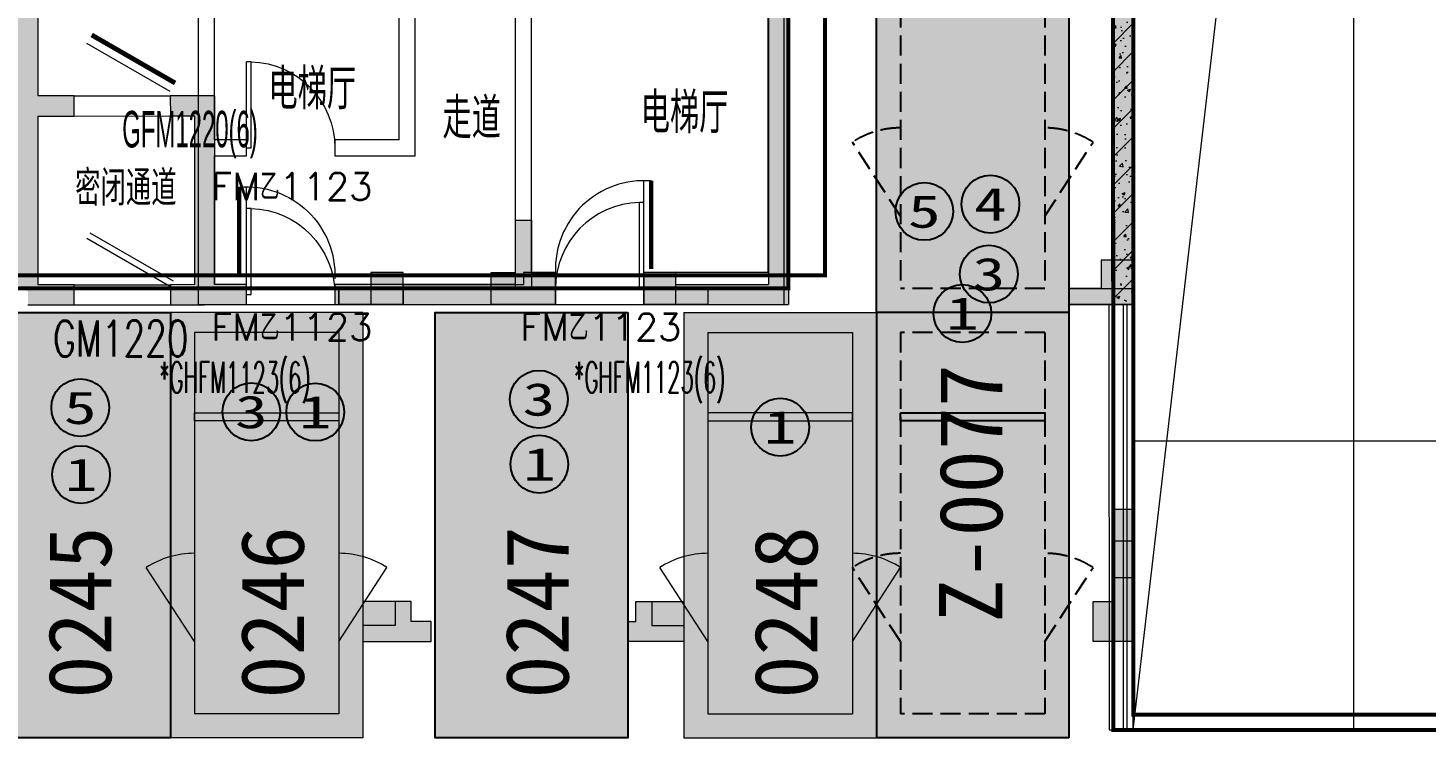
# Model space of a CAD drawing. Extents: x -264757 to 1033689, y 4049843 to 4347093.
# Drawn here: x -49958 to -32533, y 4122282 to 4131353 of the extents above; entities that cross this region are included whole.
import ezdxf
from ezdxf.enums import TextEntityAlignment as Align

# ---------------------------------------------------------------- set-up
doc = ezdxf.new("R2010")
doc.units = 0
doc.header["$LTSCALE"] = 1000
doc.header["$MEASUREMENT"] = 0
doc.linetypes.add('AX-01DK-PB01$1$A-001-车位参照B1$0$A-001-车位参照B1$0$A-001-车位参照B1$0$A-H4-001-基本图形$0$A-001-车位B1$0$DASH', pattern=[0.35, 0.25, -0.1])
doc.linetypes.add('DASH', pattern=[0.35, 0.25, -0.1])
doc.layers.get('0').update_dxf_attribs({"color": 8})
for name, color, linetype, plot in [('AX-01DK-PB01$0$AX-01DK-PB01$0$AX-001DK-01-PB01-02$0$A-3-WinF(Text)', 8, 'Continuous', False), ('AX-01DK-PB01$0$AX-03CK-02-PB01$0$AX-03CK-02-PB01$0$WINDOW_TEXT', 8, 'Continuous', False), ('AX-01DK-PB01$0$AX-03CK-02-PB01$0$AX-03CK-02-PB01$0$人防$0$WINDOW_TEXT', 8, 'Continuous', False)]:
    doc.layers.add(name, color=color, linetype=linetype, plot=plot)
for name, color, linetype in [('AX-01DK-PB01$0$AX-03CK-02-PB01$0$AX-03CK-02-PB01$0$PUB_HATCH', 8, 'Continuous'), ('AX-01DK-PB01$0$AX-03CK-02-PB01$0$AX-03CK-02-PB01$0$人防$0$人防$0$A-WIND-IDEN', 8, 'Continuous'), ('PUB_HATCH', 8, 'Continuous'), ('不利因素3-紧邻房间出入口', 7, 'Continuous'), ('不利因素4-紧邻行车坡道', 7, 'Continuous'), ('不利因素5-单面靠墙', 7, 'Continuous'), ('不利因素9-坡道上停车', 7, 'Continuous'), ('不可售车位', 255, 'Continuous'), ('子母车位', 7, 'Continuous'), ('普通车位', 7, 'Continuous')]:
    doc.layers.add(name, color=color, linetype=linetype)
doc.layers.add('无关图层', color=8, linetype='Continuous', lineweight=0)
doc.layers.add('车位归属楼栋范围线', color=7, linetype='Continuous', true_color=0x19e6c7)
doc.styles.add('AX-01DK-PB01$0$AX-01DK-PB01$0$AX-001DK-01-PB01-02$0$_TCH_WINDOW', font='SIMPLEX', dxfattribs={"bigfont": 'GBCBIG'})
doc.styles.add('AX-01DK-PB01$0$AX-01DK-PB01$0$Standard', font='gbenor.shx', dxfattribs={"bigfont": 'gbcbig.shx'})
doc.styles.add('AX-01DK-PB01$0$AX-03CK-02-PB01$0$_TCH_DIM', font='SIMPLEX', dxfattribs={"bigfont": 'GBCBIG'})
doc.styles.add('AX-01DK-PB01$0$AX-03CK-02-PB01$0$AX-03CK-02-PB01$0$_TCH_DIM_T3', font='SIMPLEX', dxfattribs={"width": 0.705882, "bigfont": 'GBCBIG'})
doc.styles.add('AX-01DK-PB01$0$AX-03CK-02-PB01$0$AX-03CK-02-PB01$0$人防$0$_TCH_DIM', font='SIMPLEX', dxfattribs={"bigfont": 'GBCBIG'})
doc.styles.add('AX-01DK-PB01$0$AX-03CK-02-PB01$0$AX-03CK-02-PB01$0$人防$0$人防$0$_TCH_DIM', font='$ GAD E', dxfattribs={"width": 0.7, "bigfont": '$ GAD C'})
doc.styles.add('AX-ACK-BIANH1$0$黑体', font='simhei.ttf')
doc.styles.add('AX-ACK-P01-WALL$0$黑体', font='simhei.ttf')
doc.styles.add('SX-ACK-PB01-WNC-ALL$0$黑体', font='simhei.ttf')
doc.styles.add('黑体', font='simhei.ttf')

# ---------------------------------------------------------------- blocks, each defined once
blk = doc.blocks.new('SX-ACK-PB01-WNC-ALL$0$20200722.21182536')
at = {"layer": '不利因素3-紧邻房间出入口', "true_color": 0xe4d218}
h = blk.add_hatch(color=52, dxfattribs=at)
h.dxf.hatch_style = 1
edge = h.paths.add_edge_path()
edge.add_arc((360, 360), 360, 0, 360)
at = {"layer": '不利因素3-紧邻房间出入口'}
blk.add_circle((360, 360), 360, dxfattribs=at)
at = {"layer": '不利因素3-紧邻房间出入口', "style": 'SX-ACK-PB01-WNC-ALL$0$黑体', "width": 1.390625}
blk.add_text('3', height=407, dxfattribs=at).set_placement((156, 156), (564, 156), align=Align.FIT)
blk = doc.blocks.new('20200722.21182971')
at = {"layer": '不利因素4-紧邻行车坡道', "true_color": 0x9591ce}
h = blk.add_hatch(color=193, dxfattribs=at)
h.dxf.hatch_style = 1
edge = h.paths.add_edge_path()
edge.add_arc((360, 360), 360, 0, 360)
at = {"layer": '不利因素4-紧邻行车坡道'}
blk.add_circle((360, 360), 360, dxfattribs=at)
at = {"layer": '不利因素4-紧邻行车坡道', "style": '黑体', "width": 1.390625}
blk.add_text('4', height=407, dxfattribs=at).set_placement((156, 156), (564, 156), align=Align.FIT)
blk = doc.blocks.new('SX-ACK-PB01-WNC-ALL$0$20200722.21183209')
at = {"layer": '不利因素5-单面靠墙', "true_color": 0x6d711d}
h = blk.add_hatch(color=66, dxfattribs=at)
h.dxf.hatch_style = 1
edge = h.paths.add_edge_path()
edge.add_arc((360, 360), 360, 0, 360)
at = {"layer": '不利因素5-单面靠墙'}
blk.add_circle((360, 360), 360, dxfattribs=at)
at = {"layer": '不利因素5-单面靠墙', "style": 'SX-ACK-PB01-WNC-ALL$0$黑体', "width": 1.390625}
blk.add_text('5', height=407, dxfattribs=at).set_placement((156, 156), (564, 156), align=Align.FIT)
blk = doc.blocks.new('销控车位')
at = {"layer": '不可售车位', "true_color": 0x757b8a}
h = blk.add_hatch(color=8, dxfattribs=at)
h.dxf.hatch_style = 1
h.paths.add_polyline_path([(2400, 0), (2400, -5300), (0, -5300), (0, 0)])
at = {"layer": '不可售车位', "color": 8, "true_color": 0x757b8a}
blk.add_lwpolyline([(2400, 0), (2400, -5300), (0, -5300), (0, 0)], close=True, dxfattribs=at)
blk = doc.blocks.new('fasdfasdfasdfasdfasdf')
at = {"layer": '不利因素9-坡道上停车', "true_color": 0xe0aa15}
h = blk.add_hatch(color=42, dxfattribs=at)
h.dxf.hatch_style = 1
edge = h.paths.add_edge_path()
edge.add_arc((-119587, 4058555), 720, 0, 360)
at = {"layer": '不利因素9-坡道上停车'}
blk.add_circle((-119587, 4058555), 720, dxfattribs=at)
at = {"layer": '不利因素9-坡道上停车', "style": 'AX-ACK-P01-WALL$0$黑体', "width": 1.390625}
blk.add_text('1', height=815, dxfattribs=at).set_placement((-119994, 4058148), (-119180, 4058148), align=Align.FIT)
blk = doc.blocks.new('AX-01DK-PB01$0$AX-01DK-PB01$0$$DorLib2D$00000001')
at = {"layer": '无关图层'}
for p, q in [((0.45, 0.975), (0.5, 0.975)), ((0.45, 0), (0.45, 0.975)), ((0.5, 0), (0.5, 0.975)), ((0.5, 0), (0.45, 0))]:
    blk.add_line(p, q, dxfattribs=at)
at = {"layer": '无关图层', "lineweight": 13}
blk.add_arc((0.475, 0), 0.975, 91.4693, 180, dxfattribs=at)
blk = doc.blocks.new('AX-01DK-PB01$0$AX-03CK-02-PB01$0$AX-03CK-02-PB01$0$$U_DORLIB2D$00000009')
at = {"layer": '无关图层'}
blk.add_line((0.5, 0.219), (0.5, 1.213), dxfattribs=at)
at = {"layer": '无关图层', "const_width": 0.05}
blk.add_lwpolyline([(0.583, 0.219), (0.583, 1.219)], dxfattribs=at)
at = {"layer": '无关图层'}
blk.add_arc((0.5, 0.219), 1.001, 85.224, 182.3859, dxfattribs=at)
blk = doc.blocks.new('AX-01DK-PB01$0$AX-03CK-02-PB01$0$AX-03CK-02-PB01$0$人防$0$人防$0$$DorLib2D$00000191')
at = {"layer": '无关图层'}
blk.add_line((-0.5, 0.15), (0.366, 0.65), dxfattribs=at)
at = {"layer": '无关图层', "const_width": 0.05}
blk.add_lwpolyline([(-0.55, 0.237), (0.316, 0.737)], dxfattribs=at)
blk = doc.blocks.new('AX-01DK-PB01$0$AX-03CK-02-PB01$0$AX-03CK-02-PB01$0$人防$0$$DorLib2D$00000181')
at = {"layer": '无关图层'}
for p, q in [((-0.533, 0.141), (0.333, 0.641)), ((-0.5, 0.083), (0.366, 0.583))]:
    blk.add_line(p, q, dxfattribs=at)
blk = doc.blocks.new('_FZH')
blk.add_lwpolyline([(-0.5, -0.5), (0.5, -0.5), (0.5, 0.5), (-0.5, 0.5)], close=True)
at = {"layer": 'PUB_HATCH'}
blk.add_solid([(-0.5, -0.5), (0.5, -0.5), (-0.5, 0.5), (0.5, 0.5)], dxfattribs=at)
blk = doc.blocks.new('A$C741380cb')
at = {"layer": '子母车位', "true_color": 0x0617f9}
h = blk.add_hatch(color=5, dxfattribs=at)
h.dxf.hatch_style = 1
h.paths.add_polyline_path([(2400, 0), (2400, -10400), (0, -10400), (0, 0)])
blk = doc.blocks.new('A$C7e5eb487')
at = {"layer": '普通车位', "true_color": 0xf18f8e}
h = blk.add_hatch(color=11, dxfattribs=at)
h.dxf.hatch_style = 1
h.paths.add_polyline_path([(2400, 0), (2400, -5300), (0, -5300), (0, 0)])

msp = doc.modelspace()

# ---------------------------------------------------------------- hatches: boundary and pattern name
at = {"layer": 'AX-01DK-PB01$0$AX-03CK-02-PB01$0$AX-03CK-02-PB01$0$PUB_HATCH'}
for points in [[(-40480.1, 4135958), (-40730.1, 4136208), (-40730.1, 4128158.4), (-40480.1, 4127908.5)], [(-49958.5, 4136041.4), (-50083.5, 4135958), (-50083.5, 4130380.2), (-49916.8, 4130380.3), (-49833.5, 4130505.3), (-49833.5, 4135958)], [(-49833.5, 4130255.3), (-49383.6, 4130255.9), (-49383.9, 4130505.9), (-49833.5, 4130505.3), (-49916.8, 4130380.3)], [(-47633.6, 4130508), (-48183.9, 4130507.4), (-48183.6, 4130257.4), (-47883.6, 4130257.7)], [(-47633.6, 4130508), (-47883.6, 4130257.7), (-47883.6, 4128154.9), (-47758.6, 4128031.2), (-47633.6, 4128157.5)], [(-49916.8, 4130380.3), (-50083.5, 4130380.2), (-50083.5, 4128152.2), (-49958.4, 4128069), (-49833.5, 4128152.5), (-49833.5, 4130255.3)], [(-43783, 4127908), (-43382.9, 4127908), (-43383, 4128308), (-43783.1, 4128308)], [(-42057.9, 4127908.6), (-42282.9, 4127908.5), (-42283, 4128308.2), (-42282.9, 4127908.2), (-42057.9, 4127908.2)], [(-49958.3, 4127902.4), (-49383.3, 4127903.1), (-49383.6, 4128153.1), (-49833.5, 4128152.5), (-49958.4, 4128069)], [(-47883.6, 4128154.9), (-48183.6, 4128154.6), (-48183.3, 4127904.6), (-47758.7, 4127905.1), (-47758.6, 4128031.2)], [(-47758.6, 4127907.4), (-47233.6, 4127907.5), (-47233.6, 4128157.5), (-47633.6, 4128157.5), (-47758.6, 4128031.2)], [(-45483.4, 4127908.1), (-45683.4, 4127908.1), (-45683.4, 4128157.7), (-46133.6, 4128157.7), (-46133.6, 4127907.7), (-45483.4, 4127907.8)], [(-45283.4, 4128157.8), (-45283.4, 4127908.1), (-45483.4, 4127908.1), (-45483.4, 4127907.8), (-43783, 4127908), (-43783.1, 4128158)], [(-41882.9, 4128158.3), (-41882.8, 4127908.6), (-42057.9, 4127908.6), (-42057.9, 4127908.2), (-40480.1, 4127908.5), (-40730.1, 4128158.4)]]:
    msp.add_hatch(color=256, dxfattribs=at).paths.add_polyline_path(points)
at = {"layer": '无关图层'}
h = msp.add_hatch(dxfattribs=at)
h.set_pattern_fill('ARMORED', color=256, scale=50)
h.set_pattern_definition([(50, (-1291482.2, 3892224.33), (358.63009, -31.37607), [37.5, -412.5]), (355, (-1291482.2, 3892224.33), (-69.37567, 376.09607), [30, -330]), (100.4514, (-1291452.3, 3892221.72), (289.25469, 344.71977), [31.8701, -350.57106]), (46.1842, (-1291482.2, 3892324.33), (533.62052, -82.7595), [56.25, -618.75]), (96.6356, (-1291437.7, 3892317.44), (467.33135, 487.05894), [47.80514, -525.8565]), (351.1842, (-1291482.2, 3892324.33), (467.33097, 487.0593), [45, -495]), (21, (-1291432.2, 3892299.33), (298.453526, -201.309445), [37.5, -412.5]), (326, (-1291432.2, 3892299.33), (121.65767, 362.57502), [30, -330]), (71.4514, (-1291407.3, 3892282.56), (420.11131, 161.26525), [31.8701, -350.57106]), (37.5, (-1291482.19, 3892224.33), (6.079928, 166.446927), [0, -326, 0, -335, 0, -331.25]), (7.5, (-1291482.19, 3892224.33), (131.534769, 197.205856), [0, -191, 0, -318.5, 0, -126.25]), (327.5, (-1291593.69, 3892224.33), (266.911218, -11.277436), [0, -125, 0, -390, 0, -517.5]), (317.5, (-1291643.69, 3892224.33), (291.593085, 50.05249), [0, -162.5, 0, -259, 0, -367.5]), (45, (-1291482.19, 3892224.33), (-176.776695, 176.776695), [])])
h.paths.add_polyline_path([(-36182.9, 4127908), (-36182.9, 4136208), (-36432.9, 4136208), (-36432.9, 4127908)])
for points in [[(-36433.7, 4135958), (-36433.7, 4128458), (-36183.7, 4128458), (-36183.7, 4135958)], [(-43683.4, 4128308), (-43383, 4128308), (-43383, 4127908), (-44183.4, 4127908), (-44183.4, 4128308), (-43883.4, 4128308), (-43883.2, 4128958), (-43683.2, 4128958)], [(-36982.9, 4127908), (-36182.9, 4127908), (-36182.9, 4128458), (-36582.9, 4128458), (-36582.9, 4128108), (-36982.9, 4128108)], [(-46083.4, 4128108), (-45283.2, 4128108), (-45283.2, 4127908), (-46083.4, 4127908)], [(-42283.2, 4128108), (-41483, 4128108), (-41483, 4127908), (-42283.2, 4127908)], [(-36432.9, 4125358), (-36182.9, 4125358), (-36182.9, 4124958), (-36432.9, 4124958)], [(-36182.9, 4123708), (-36682.9, 4123708), (-36682.9, 4124208), (-36432.9, 4124208), (-36432.9, 4124508), (-36182.9, 4124508)], [(-44932.8, 4123708), (-44932.8, 4123958), (-45182.8, 4123958), (-45182.8, 4124208), (-45382.8, 4124208), (-45782.8, 4124208), (-45782.8, 4123708), (-45382.8, 4123708)], [(-42483.2, 4123708), (-42483.2, 4123958), (-42383.2, 4123958), (-42383.2, 4124208), (-42183.2, 4124208), (-41783.2, 4124208), (-41783.2, 4123708), (-42183.2, 4123708)]]:
    msp.add_hatch(color=256, dxfattribs=at).paths.add_polyline_path(points)
h = msp.add_hatch(color=256, dxfattribs=at)
h.dxf.hatch_style = 1
h.paths.add_polyline_path([(-44183.4, 4128108), (-43883.2, 4128108), (-43883.2, 4128958), (-43683.2, 4128958), (-43683.2, 4128108), (-43383, 4128108), (-43383, 4127908), (-44183.4, 4127908)])
h = msp.add_hatch(color=256, dxfattribs=at)
h.dxf.hatch_style = 1
h.paths.add_polyline_path([(-45283.2, 4128108), (-46083.4, 4128108), (-46083.4, 4127908), (-45283.2, 4127908)])
h = msp.add_hatch(color=256, dxfattribs=at)
h.dxf.hatch_style = 1
h.paths.add_polyline_path([(-42283.2, 4128108), (-41483, 4128108), (-41483, 4127908), (-42283.2, 4127908)])
h = msp.add_hatch(color=256, dxfattribs=at)
h.dxf.hatch_style = 1
h.paths.add_polyline_path([(-36982.9, 4128108), (-36182.9, 4128108), (-36182.9, 4127908), (-36982.9, 4127908)])
h = msp.add_hatch(color=256, dxfattribs=at)
h.dxf.hatch_style = 1
h.paths.add_polyline_path([(-36432.9, 4125358), (-36182.9, 4125358), (-36182.9, 4123708), (-36682.9, 4123708), (-36682.9, 4124208), (-36432.9, 4124208)])
h = msp.add_hatch(color=256, dxfattribs=at)
h.dxf.hatch_style = 1
h.paths.add_polyline_path([(-44932.8, 4123708), (-44932.8, 4123958), (-45182.8, 4123958), (-45182.8, 4124208), (-45382.8, 4124208), (-45382.8, 4123908), (-45782.8, 4123908), (-45782.8, 4123708), (-45382.8, 4123708)])
h = msp.add_hatch(color=256, dxfattribs=at)
h.dxf.hatch_style = 1
h.paths.add_polyline_path([(-42483.2, 4123708), (-42483.2, 4123958), (-42383.2, 4123958), (-42383.2, 4124208), (-42183.2, 4124208), (-42183.2, 4123908), (-41783.2, 4123908), (-41783.2, 4123708), (-42183.2, 4123708)])

# ---------------------------------------------------------------- linework, layer by layer
at = {"layer": '子母车位', "color": 8, "linetype": 'AX-01DK-PB01$1$A-001-车位参照B1$0$A-001-车位参照B1$0$A-001-车位参照B1$0$A-H4-001-基本图形$0$A-001-车位B1$0$DASH'}
for p, q in [((-39083.4, 4132658, 0), (-39083.4, 4128108, 0)), ((-37283.4, 4132658, 0), (-37283.4, 4128108, 0)), ((-37283.4, 4128108, 0), (-39083.4, 4128108, 0)), ((-37283.5, 4127558), (-39083.5, 4127558)), ((-39083.5, 4127558), (-39083.5, 4122808, 0)), ((-37283.5, 4127558), (-37283.5, 4122808, 0)), ((-37283.5, 4122808, 0), (-39083.5, 4122808, 0))]:
    msp.add_line(p, q, dxfattribs=at)
at = {"layer": '子母车位', "color": 83}
for p, q in [((-39383.5, 4127808), (-39383.5, 4122508, 0)), ((-36983.5, 4127808), (-39383.5, 4127808)), ((-36983.5, 4127808), (-36983.5, 4122508, 0)), ((-36983.5, 4122508, 0), (-39383.5, 4122508, 0))]:
    msp.add_line(p, q, dxfattribs=at)
at = {"layer": '子母车位', "color": 83, "elevation": 0}
msp.add_lwpolyline([(-39383.4, 4132908), (-36983.4, 4132908), (-36983.4, 4127808), (-39383.4, 4127808)], close=True, dxfattribs=at)
at = {"layer": '子母车位', "linetype": 'AX-01DK-PB01$1$A-001-车位参照B1$0$A-001-车位参照B1$0$A-001-车位参照B1$0$A-H4-001-基本图形$0$A-001-车位B1$0$DASH', "elevation": 0}
for points in [[(-39083.4, 4129008), (-39683.4, 4129930)], [(-37283.4, 4129008), (-36683.4, 4129930)]]:
    msp.add_lwpolyline(points, dxfattribs=at)
at = {"layer": '子母车位'}
msp.add_lwpolyline([(-39083.5, 4126558), (-37283.5, 4126558), (-37283.5, 4126458), (-39083.5, 4126458)], close=True, dxfattribs=at)
at = {"layer": '子母车位', "linetype": 'AX-01DK-PB01$1$A-001-车位参照B1$0$A-001-车位参照B1$0$A-001-车位参照B1$0$A-H4-001-基本图形$0$A-001-车位B1$0$DASH'}
for points in [[(-39083.5, 4123708), (-39683.5, 4124630)], [(-37283.5, 4123708), (-36683.5, 4124630)]]:
    msp.add_lwpolyline(points, dxfattribs=at)
for centre, start, end in [((-39083.4, 4129008, 0), 90, 123.05573), ((-37283.4, 4129008, 0), 56.94427, 90), ((-39083.5, 4123708, 0), 90, 123.05573), ((-37283.5, 4123708, 0), 56.94427, 90)]:
    msp.add_arc(centre, 1100, start, end, dxfattribs=at)
at = {"layer": '无关图层'}
for p, q in [((-36183.7, 4122608), (-33433.7, 4146206.7)), ((-33433.7, 4122608), (-33433.7, 4146206.7, 0)), ((-36179.9, 4122608), (-36164.6, 4142108.1)), ((-40730.1, 4136208), (-40730.1, 4128158.4)), ((-49833.5, 4135958), (-49833.5, 4130505.3)), ((-40480.1, 4135958), (-40480.1, 4127908.5)), ((-36433.7, 4135958), (-36433.7, 4128458)), ((-36183.7, 4135958), (-36183.7, 4128458)), ((-47832.6, 4129858.6), (-47832.6, 4132408)), ((-40532.4, 4127908), (-40532.4, 4132408)), ((-45132.6, 4129758.6), (-45132.6, 4132208)), ((-43882.3, 4128158), (-43882.3, 4132208)), ((-43682.3, 4128308), (-43682.3, 4132208)), ((-40732.4, 4128308), (-40732.4, 4132208)), ((-47632.6, 4129958.6), (-47632.6, 4132008)), ((-45332.6, 4129958.6), (-45332.6, 4132008)), ((-49383.9, 4130505.9), (-49833.5, 4130505.3)), ((-49383.9, 4130505.9), (-48183.9, 4130507.4)), ((-49383.6, 4130255.9), (-49383.9, 4130505.9)), ((-47633.6, 4130508), (-48183.9, 4130507.4)), ((-48183.9, 4130507.4), (-48183.6, 4130257.4)), ((-47633.6, 4130508), (-47633.6, 4128157.5)), ((-49833.5, 4130255.3), (-49383.6, 4130255.9)), ((-49833.5, 4130255.3), (-49833.5, 4128152.5)), ((-49383.6, 4130255.9), (-48183.6, 4130257.4)), ((-48183.6, 4130257.4), (-47883.6, 4130257.7)), ((-47883.6, 4130257.7), (-47883.6, 4128154.9)), ((-47233.1, 4129958.6), (-47632.6, 4129958.6)), ((-47233.1, 4129758.6), (-47233.1, 4129958.6)), ((-45332.6, 4129958.6), (-46133.1, 4129958.6)), ((-46133.1, 4129958.6), (-46133.1, 4129758.6)), ((-47832.6, 4127908), (-47832.6, 4129858.6)), ((-47632.6, 4129758.6), (-47233.1, 4129758.6)), ((-47632.6, 4128158), (-47632.6, 4129758.6)), ((-46133.1, 4129758.6), (-45132.6, 4129758.6)), ((-36183.7, 4128458), (-36433.7, 4128458)), ((-43383, 4128308), (-43783.1, 4128308)), ((-43783.1, 4128308), (-43783.1, 4128158)), ((-43382.5, 4128308), (-43682.3, 4128308)), ((-43382.9, 4127908), (-43383, 4128308)), ((-43382.5, 4127908), (-43382.5, 4128308)), ((-42283, 4128308.2), (-42282.9, 4127908.2)), ((-40732.4, 4128308), (-42282.5, 4128308)), ((-42282.5, 4128308), (-42282.5, 4127908)), ((-49383.6, 4128153.1), (-49833.5, 4128152.5)), ((-49383.6, 4128153.1), (-48183.6, 4128154.6)), ((-49383.3, 4127903.1), (-49383.6, 4128153.1)), ((-47883.6, 4128154.9), (-48183.6, 4128154.6)), ((-48183.6, 4128154.6), (-48183.3, 4127904.6)), ((-47233.6, 4128157.5), (-47633.6, 4128157.5)), ((-47233.1, 4128158), (-47632.6, 4128158)), ((-47233.6, 4127907.5), (-47233.6, 4128157.5)), ((-47233.1, 4127908), (-47233.1, 4128158)), ((-45683.4, 4128157.7), (-46133.6, 4128157.7)), ((-46133.6, 4128157.7), (-46133.6, 4127907.7)), ((-43882.3, 4128158), (-46133.1, 4128158)), ((-46133.1, 4128158), (-46133.1, 4127908)), ((-45283.4, 4128157.8), (-43783.1, 4128158)), ((-41882.9, 4128158.3), (-40730.1, 4128158.4)), ((-49958.3, 4127902.4), (-49383.3, 4127903.1)), ((-49383.3, 4127903.1), (-48183.3, 4127904.6)), ((-48183.3, 4127904.6), (-47758.7, 4127905.1)), ((-47832.6, 4127908), (-47233.1, 4127908)), ((-47758.6, 4127907.4), (-47233.6, 4127907.5)), ((-47233.6, 4127907.5), (-46133.6, 4127907.7)), ((-46133.6, 4127907.7), (-45483.4, 4127907.8)), ((-46133.1, 4127908), (-43782.3, 4127908)), ((-45483.4, 4127907.8), (-43783, 4127908)), ((-43783, 4127908), (-43382.9, 4127908)), ((-43782.3, 4127908), (-43382.5, 4127908)), ((-43382.9, 4127908), (-42282.9, 4127908.2)), ((-42282.9, 4127908.2), (-42057.9, 4127908.2)), ((-42282.5, 4127908), (-40532.4, 4127908)), ((-42057.9, 4127908.2), (-40480.1, 4127908.5)), ((-36486.4, 4127908), (-36483.2, 4122608)), ((-36186.2, 4127908), (-36486.4, 4127908)), ((-36308, 4127908), (-36308, 4122608)), ((-36257.9, 4127908), (-36308, 4127908)), ((-36258, 4122608), (-36257.9, 4127908)), ((-36183.2, 4122608), (-36186.2, 4127908)), ((-48183.6, 4127808), (-48183.6, 4122508, 0)), ((-45783.6, 4127808), (-48183.6, 4127808)), ((-45783.6, 4127808), (-45783.6, 4122508, 0)), ((-41783.5, 4127808), (-41783.5, 4122508, 0)), ((-41783.5, 4127808), (-39383.5, 4127808)), ((-39383.5, 4127808), (-39383.5, 4122508, 0)), ((-46083.6, 4127558), (-47883.6, 4127558)), ((-47883.6, 4127558), (-47883.6, 4122808, 0)), ((-46083.6, 4127558), (-46083.6, 4122808, 0)), ((-41483.5, 4127558), (-39683.5, 4127558)), ((-41483.5, 4127558), (-41483.5, 4122808, 0)), ((-39683.5, 4127558), (-39683.5, 4122808, 0)), ((-47883.6, 4126558), (-46083.6, 4126558)), ((-47883.6, 4126458), (-47883.6, 4126558)), ((-46083.6, 4126458), (-47883.6, 4126458)), ((-46083.6, 4126558), (-46083.6, 4126458)), ((-36183.7, 4126208), (-30683.7, 4126208)), ((-47883.6, 4123708), (-48483.6, 4124630)), ((-46083.6, 4123708), (-45483.6, 4124630)), ((-46083.6, 4122808, 0), (-47883.6, 4122808, 0)), ((-41483.5, 4122808, 0), (-39683.5, 4122808, 0)), ((-45783.6, 4122508, 0), (-48183.6, 4122508, 0)), ((-41783.5, 4122508, 0), (-39383.5, 4122508, 0)), ((-36483.2, 4122608), (-36183.2, 4122608)), ((-36308, 4122608), (-36258, 4122608)), ((-30679.9, 4122608), (-36179.9, 4122608))]:
    msp.add_line(p, q, dxfattribs=at)
for points in [[(-36182.9, 4127908), (-36182.9, 4136208), (-36432.9, 4136208), (-36432.9, 4127908), (-36182.9, 4127908)], [(-41483.5, 4123708), (-42083.5, 4124630)], [(-39683.5, 4123708), (-39083.5, 4124630)]]:
    msp.add_lwpolyline(points, dxfattribs=at)
for points in [[(-44183.4, 4128108), (-43883.2, 4128108), (-43883.2, 4128958), (-43683.2, 4128958), (-43683.2, 4128108), (-43383, 4128108), (-43383, 4127908), (-44183.4, 4127908)], [(-43683.4, 4128308), (-43383, 4128308), (-43383, 4127908), (-44183.4, 4127908), (-44183.4, 4128308), (-43883.4, 4128308), (-43883.2, 4128958), (-43683.2, 4128958)], [(-36982.9, 4127908), (-36182.9, 4127908), (-36182.9, 4128458), (-36582.9, 4128458), (-36582.9, 4128108), (-36982.9, 4128108)], [(-45283.2, 4128108), (-46083.4, 4128108), (-46083.4, 4127908), (-45283.2, 4127908)], [(-46083.4, 4128108), (-45283.2, 4128108), (-45283.2, 4127908), (-46083.4, 4127908)], [(-42283.2, 4128108), (-41483, 4128108), (-41483, 4127908), (-42283.2, 4127908)], [(-42283.2, 4128108), (-41483, 4128108), (-41483, 4127908), (-42283.2, 4127908)], [(-36982.9, 4128108), (-36182.9, 4128108), (-36182.9, 4127908), (-36982.9, 4127908)], [(-39683.5, 4126558), (-41483.5, 4126558), (-41483.5, 4126458), (-39683.5, 4126458)], [(-36682.9, 4123708), (-36682.9, 4124208), (-36432.9, 4124208), (-36432.9, 4125358), (-36182.9, 4125358), (-36182.9, 4123708)], [(-36432.9, 4125358), (-36182.9, 4125358), (-36182.9, 4124958), (-36432.9, 4124958)], [(-36182.9, 4123708), (-36682.9, 4123708), (-36682.9, 4124208), (-36432.9, 4124208), (-36432.9, 4124508), (-36182.9, 4124508)], [(-44932.8, 4123708), (-44932.8, 4123958), (-45182.8, 4123958), (-45182.8, 4124208), (-45382.8, 4124208), (-45382.8, 4123908), (-45782.8, 4123908), (-45782.8, 4123708), (-45382.8, 4123708)], [(-44932.8, 4123708), (-44932.8, 4123958), (-45182.8, 4123958), (-45182.8, 4124208), (-45382.8, 4124208), (-45382.8, 4124208), (-45782.8, 4124208), (-45782.8, 4123708), (-45382.8, 4123708)], [(-42483.2, 4123708), (-42483.2, 4123958), (-42383.2, 4123958), (-42383.2, 4124208), (-42183.2, 4124208), (-42183.2, 4123908), (-41783.2, 4123908), (-41783.2, 4123708), (-42183.2, 4123708)], [(-42483.2, 4123708), (-42483.2, 4123958), (-42383.2, 4123958), (-42383.2, 4124208), (-42183.2, 4124208), (-42183.2, 4124208), (-41783.2, 4124208), (-41783.2, 4123708), (-42183.2, 4123708)]]:
    msp.add_lwpolyline(points, close=True, dxfattribs=at)
for centre, start, end in [((-41483.5, 4123708, 0), 90, 123.05573), ((-39683.5, 4123708, 0), 56.94427, 90)]:
    msp.add_arc(centre, 1100, start, end, dxfattribs=at)
for centre, major_axis, start_param, end_param in [((-47883.6, 4123708, 0), (1007.8, 440.8), 1.1584848, 1.7354161), ((-46083.6, 4123708, 0), (341.3, 1045.7), -0.2614274, 0.315504)]:
    msp.add_ellipse(centre, major_axis=major_axis, ratio=1, start_param=start_param, end_param=end_param, dxfattribs=at)
at = {"layer": '车位归属楼栋范围线', "linetype": 'DASH', "ltscale": 5, "const_width": 50}
for points in [[(-81383.7, 4158458.2), (-81383.7, 4111561.9), (-81383.7, 4111561.9), (-69389.6, 4111578), (-69389.6, 4116758), (-63550.9, 4116758), (-63550.9, 4106342.3), (-55792.6, 4106342.3), (-55792.6, 4111326.9), (-40109.6, 4111326.9), (-40109.6, 4116758), (-26632, 4116758), (-26632, 4124008), (-27083.6, 4124008), (-27079.3, 4127908), (-30681.1, 4127906.7), (-30681.1, 4122795), (-36179.7, 4122799.3), (-36179.7, 4146571.2), (-33104.2, 4146571.2), (-33104.2, 4162892)], [(-58330.8, 4151410.9), (-58330.8, 4139628.4), (-36433.7, 4139628.4), (-36307.7, 4139628.4), (-36307.7, 4133378.6), (-40026, 4133378.6), (-40026, 4128270.8), (-51609, 4128270.8), (-51609, 4133231.1), (-54977.1, 4133231.1), (-54977.1, 4128491.5), (-57010.8, 4128491.5), (-57010.8, 4117413.7), (-55682.6, 4117413.7), (-55682.6, 4111438.7), (-40248, 4111438.7), (-40248, 4117040.2), (-26085.2, 4117040.2), (-26085.2, 4123708), (17816.6, 4123708)], [(-51383.6, 4128108), (-40480.1, 4128108), (-40480.1, 4133808), (-36433.7, 4133808), (-36431.6, 4122608), (-30379.2, 4122608), (-30379.2, 4128087.9), (-27383.6, 4128087.9), (-27383.2, 4123708), (-26384.6, 4123708), (-26383.2, 4116558), (-39859.6, 4116558.8), (-39859.6, 4111578), (-39859.6, 4106958), (-39983.2, 4106958), (-39983.2, 4104703.4)]]:
    msp.add_lwpolyline(points, dxfattribs=at)

# ---------------------------------------------------------------- block references
at = {"layer": '不利因素3-紧邻房间出入口'}
for p in [(-38342.3, 4127927.1, 0), (-43950.4, 4126366.5, 0), (-47534.5, 4126209.9, 0)]:
    msp.add_blockref('SX-ACK-PB01-WNC-ALL$0$20200722.21182536', p, dxfattribs=at)
at = {"layer": '不利因素4-紧邻行车坡道'}
msp.add_blockref('20200722.21182971', (-38322.6, 4128798, 0), dxfattribs=at)
at = {"layer": '不利因素5-单面靠墙'}
for p in [(-39146.2, 4128707.7, 0), (-49666.7, 4126262.6, 0)]:
    msp.add_blockref('SX-ACK-PB01-WNC-ALL$0$20200722.21183209', p, dxfattribs=at)
at = {"layer": '不可售车位'}
for p in [(-50583.6, 4127808), (-44883.5, 4127808)]:
    msp.add_blockref('销控车位', p, dxfattribs=at)
at = {"layer": '子母车位', "extrusion": (0, 0, -1), "zscale": -1, "rotation": 180.0000000000001}
msp.add_blockref('A$C741380cb', (39383.5, 4122508, 0), dxfattribs=at)
at = {"layer": '无关图层'}
ref = msp.add_blockref('AX-01DK-PB01$0$AX-03CK-02-PB01$0$AX-03CK-02-PB01$0$人防$0$人防$0$$DorLib2D$00000191', (-48783.7, 4130381.6), dxfattribs=dict(at, xscale=-1200, yscale=1200, zscale=250, rotation=0.07095214986723439))
ref.add_attrib('A', 'GFM1220(6)', (-48783, 4129864.2), dxfattribs={"layer": 'AX-01DK-PB01$0$AX-03CK-02-PB01$0$AX-03CK-02-PB01$0$人防$0$人防$0$A-WIND-IDEN', "height": 455, "rotation": 0.07095, "style": 'AX-01DK-PB01$0$AX-03CK-02-PB01$0$AX-03CK-02-PB01$0$人防$0$人防$0$_TCH_DIM', "width": 0.49})
ref = msp.add_blockref('AX-01DK-PB01$0$AX-01DK-PB01$0$$DorLib2D$00000001', (-46683.1, 4129858.6), dxfattribs=dict(at, xscale=-1100, yscale=1100, zscale=200, rotation=4.909129740418541e-10))
ref.add_attrib('A', 'FM乙1123', (-47674.1, 4129208.6), dxfattribs={"layer": 'AX-01DK-PB01$0$AX-01DK-PB01$0$AX-001DK-01-PB01-02$0$A-3-WinF(Text)', "height": 337.59, "style": 'AX-01DK-PB01$0$AX-01DK-PB01$0$AX-001DK-01-PB01-02$0$_TCH_WINDOW'})
ref = msp.add_blockref('AX-01DK-PB01$0$AX-03CK-02-PB01$0$AX-03CK-02-PB01$0$$U_DORLIB2D$00000009', (-42833, 4128108.1), dxfattribs=dict(at, xscale=1100, yscale=1100, zscale=400, rotation=0.008002269118408937))
ref.add_attrib('A', '*GHFM1123(6)', (-43154.8, 4126807.6), dxfattribs={"layer": 'AX-01DK-PB01$0$AX-03CK-02-PB01$0$AX-03CK-02-PB01$0$WINDOW_TEXT', "height": 386.75, "rotation": 0.008, "style": 'AX-01DK-PB01$0$AX-03CK-02-PB01$0$AX-03CK-02-PB01$0$_TCH_DIM_T3', "width": 0.49827})
ref = msp.add_blockref('AX-01DK-PB01$0$AX-03CK-02-PB01$0$AX-03CK-02-PB01$0$$U_DORLIB2D$00000009', (-46683.6, 4128032.6), dxfattribs=dict(at, xscale=-1100, yscale=1100, zscale=250, rotation=0.008002269118131997))
ref.add_attrib('A', '*GHFM1123(6)', (-48324.3, 4126806), dxfattribs={"layer": 'AX-01DK-PB01$0$AX-03CK-02-PB01$0$AX-03CK-02-PB01$0$WINDOW_TEXT', "height": 386.75, "rotation": 0.008, "style": 'AX-01DK-PB01$0$AX-03CK-02-PB01$0$AX-03CK-02-PB01$0$_TCH_DIM_T3', "width": 0.49827})
ref = msp.add_blockref('AX-01DK-PB01$0$AX-01DK-PB01$0$$DorLib2D$00000001', (-46683.1, 4128033), dxfattribs=dict(at, xscale=-1100, yscale=1100, zscale=250, rotation=4.930354599129477e-10))
ref.add_attrib('A', 'FM乙1123', (-47674, 4127458), dxfattribs={"layer": 'AX-01DK-PB01$0$AX-01DK-PB01$0$AX-001DK-01-PB01-02$0$A-3-WinF(Text)', "height": 337.59, "style": 'AX-01DK-PB01$0$AX-01DK-PB01$0$AX-001DK-01-PB01-02$0$_TCH_WINDOW'})
ref = msp.add_blockref('AX-01DK-PB01$0$AX-01DK-PB01$0$$DorLib2D$00000001', (-42832.5, 4128108), dxfattribs=dict(at, xscale=-1100, yscale=-1100, zscale=400, rotation=179.9999999995595))
ref.add_attrib('A', 'FM乙1123', (-43823.5, 4127458), dxfattribs={"layer": 'AX-01DK-PB01$0$AX-01DK-PB01$0$AX-001DK-01-PB01-02$0$A-3-WinF(Text)', "height": 337.59, "rotation": 360, "style": 'AX-01DK-PB01$0$AX-01DK-PB01$0$AX-001DK-01-PB01-02$0$_TCH_WINDOW'})
ref = msp.add_blockref('AX-01DK-PB01$0$AX-03CK-02-PB01$0$AX-03CK-02-PB01$0$人防$0$$DorLib2D$00000181', (-48783.4, 4128028.8), dxfattribs=dict(at, xscale=-1200, yscale=1200, zscale=250, rotation=0.07095214867160607))
ref.add_attrib('A', 'GM1220', (-49645.1, 4127259.7), dxfattribs={"layer": 'AX-01DK-PB01$0$AX-03CK-02-PB01$0$AX-03CK-02-PB01$0$人防$0$WINDOW_TEXT', "height": 446.25, "rotation": 0.07095, "style": 'AX-01DK-PB01$0$AX-03CK-02-PB01$0$AX-03CK-02-PB01$0$人防$0$_TCH_DIM', "width": 0.705882})
at = {"layer": '无关图层', "xscale": 399.9498003628105, "yscale": 399.9359343070537, "zscale": 399.9359343070537}
msp.add_blockref('_FZH', (-45483.4, 4128108.1), dxfattribs=at)
at = {"layer": '无关图层', "xscale": 399.8241875210166, "yscale": 400.0502504081245, "zscale": 400.0502504081245, "rotation": 90.01600452784726}
msp.add_blockref('_FZH', (-42082.9, 4128108.5), dxfattribs=at)
at = {"layer": '普通车位', "extrusion": (0, 0, -1), "zscale": -0.9999999999999998, "rotation": 180}
msp.add_blockref('A$C7e5eb487', (48183.6, 4122508, 0), dxfattribs=at)
at = {"layer": '普通车位', "rotation": 180}
msp.add_blockref('A$C7e5eb487', (-39383.5, 4122508, 0), dxfattribs=at)
at = {"layer": '车位归属楼栋范围线', "xscale": 0.5, "yscale": 0.5, "zscale": 0.5}
for p in [(21481.4, 2098518.3, 0), (13416, 2097289.7, 0), (19210.9, 2097101.7, 0), (16208.9, 2096640.2, 0), (10496.9, 2096510.5, 0)]:
    msp.add_blockref('fasdfasdfasdfasdfasdf', p, dxfattribs=at)

# ---------------------------------------------------------------- texts
at = {"layer": '无关图层'}
for s, height, style, p in [('电梯厅', 506.38, 'AX-01DK-PB01$0$AX-01DK-PB01$0$Standard', (-46961.3, 4130338.7)), ('走道', 506.38, 'AX-01DK-PB01$0$AX-01DK-PB01$0$Standard', (-44792.6, 4129975.4)), ('电梯厅', 506.38, 'AX-01DK-PB01$0$AX-01DK-PB01$0$Standard', (-42321.2, 4130041.9)), ('密闭通道', 438.87, 'AX-01DK-PB01$0$AX-03CK-02-PB01$0$_TCH_DIM', (-49370.5, 4129137.4))]:
    msp.add_text(s, height=height, dxfattribs=dict(at, style=style)).set_placement(p)
at = {"layer": '无关图层', "style": 'AX-ACK-BIANH1$0$黑体'}
for s, p in [('Z-0077', (-37814.2, 4123946.1)), ('0245', (-48919.5, 4122998.2, 0)), ('0246', (-46519.5, 4122998.2)), ('0247', (-43219.4, 4122998.2)), ('0248', (-40119.4, 4122998.2))]:
    msp.add_text(s, height=788.61, rotation=90, dxfattribs=at).set_placement(p)

doc.saveas('drawing.dxf')
